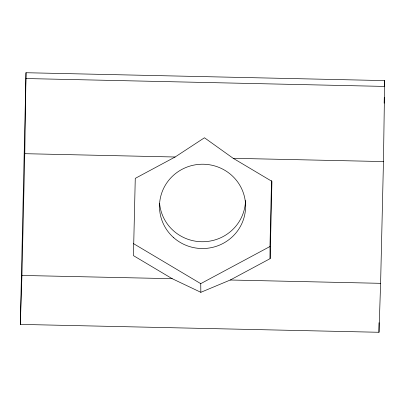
<?xml version="1.0" encoding="UTF-8"?>
<svg xmlns="http://www.w3.org/2000/svg" width="405" height="405" viewBox="0 0 405 405"><rect width="100%" height="100%" fill="white"/><g stroke="black" fill="none" stroke-linecap="round" stroke-linejoin="round"><path stroke-width="0.61" d="M20.321 324.4L21.936 275.446L24.786 153.687L26.011 72.723L384.679 80.6L383.454 161.565L380.604 283.323L378.989 332.277L20.321 324.4L26.011 72.723M270.125 258.638L271.937 181.369L233.194 158.309L204.464 137.771L175.107 157.003L135.265 178.367L133.453 255.636L172.196 278.696L200.845 292.309L230.283 280.007L270.125 258.638L269.978 246.513L271.522 180.554M379.004 322.694L378.989 332.277M384.148 103.179L384.284 97.534M384.548 86.245L384.679 80.6M133.306 243.511L200.738 283.647L269.978 246.513M26.082 78.545L384.75 86.422M24.786 153.687L175.107 157.003M233.194 158.309L383.454 161.565M21.936 275.446L172.196 278.696M230.283 280.007L380.604 283.323M200.738 283.647L200.845 292.309M245.506 200.541A43.052 42.155 -0.7 0 1 203.968 241.719A43.052 42.155 -0.7 0 1 159.6 203.518M173.649 237.639A43.052 42.155 -0.7 0 0 244.63 215.242A43.052 42.155 -0.7 0 0 189.363 166.252A43.052 42.155 -0.7 0 0 173.649 237.639"/></g></svg>
